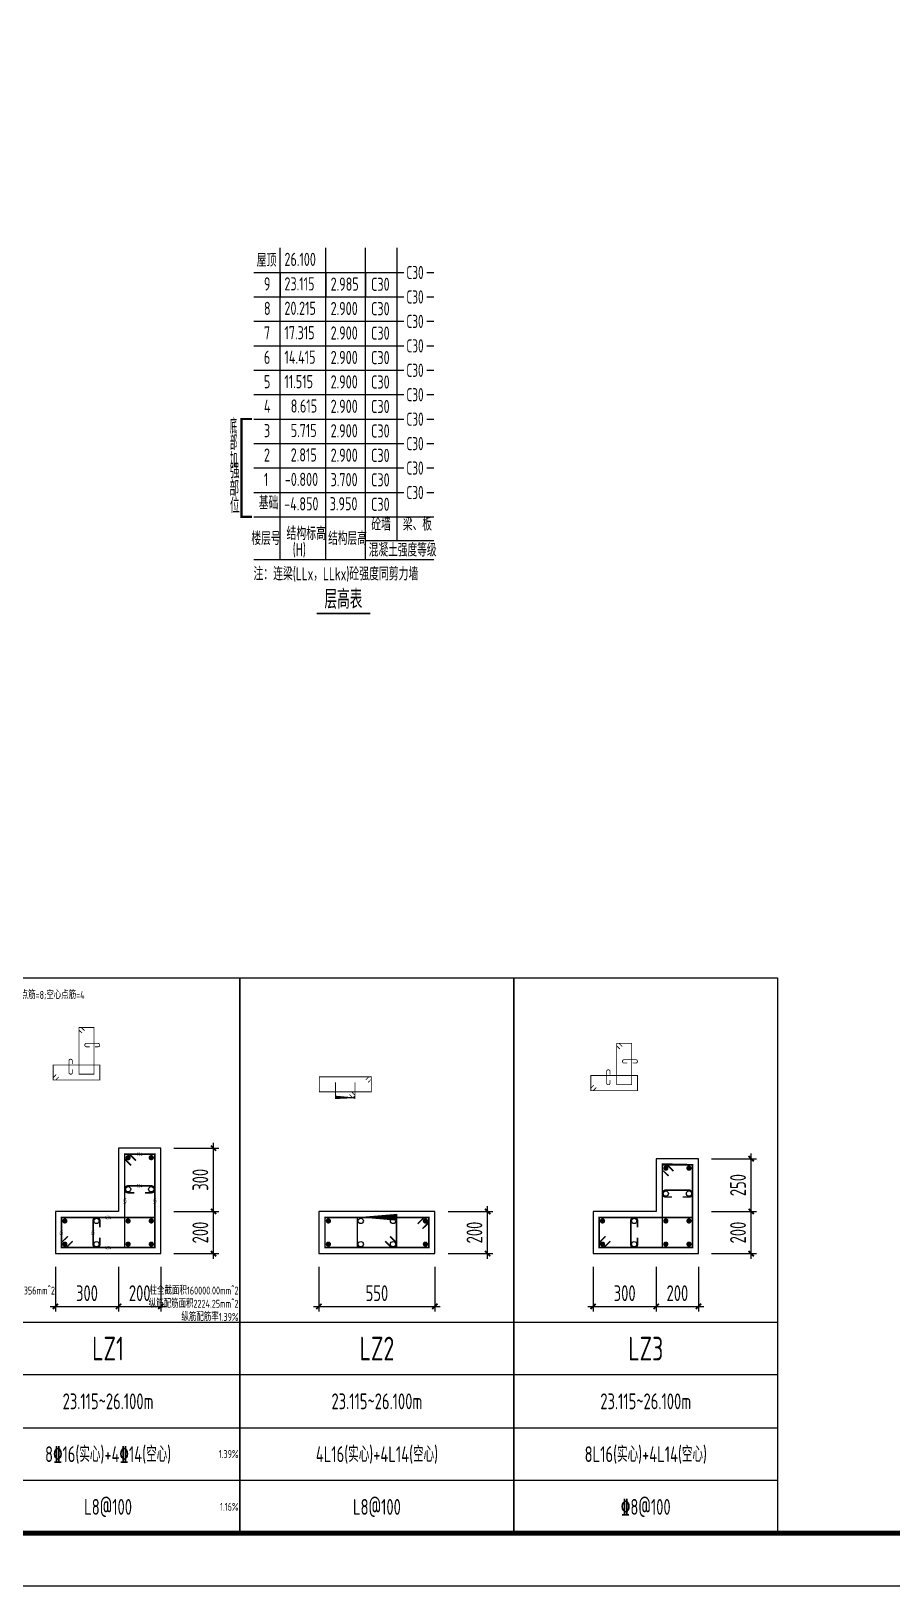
# Model space of a CAD drawing. Extents: x -1712635 to -854203, y -534641 to -21985.
# Drawn here: x -1324429 to -1308099, y -396558 to -367078 of the extents above; entities that cross this region are included whole.
import ezdxf
from ezdxf.enums import TextEntityAlignment as Align

# ---------------------------------------------------------------- set-up
doc = ezdxf.new("R2010")
doc.units = 0
doc.header["$LTSCALE"] = 1000
doc.layers.get('0').update_dxf_attribs({"linetype": 'CONTINUOUS'})
doc.layers.get('Defpoints').update_dxf_attribs({"linetype": 'CONTINUOUS'})
for name, color, linetype in [('-TK', 7, 'CONTINUOUS'), ('COLU_DE_DIM', 3, 'CONTINUOUS'), ('COLU_DE_TH', 7, 'CONTINUOUS'), ('LINK', 6, 'CONTINUOUS'), ('LINK-INDEX', 6, 'CONTINUOUS'), ('REIN', 6, 'CONTINUOUS'), ('S-0-TEXT', 7, 'CONTINUOUS'), ('S-B表格', 2, 'CONTINUOUS'), ('TAB', 7, 'CONTINUOUS'), ('TAB_TEXT', 7, 'CONTINUOUS'), ('TEXT', 2, 'CONTINUOUS')]:
    doc.layers.add(name, color=color, linetype=linetype)
doc.layers.add('7549', color=9, linetype='CONTINUOUS', lineweight=18)
doc.layers.add('箍筋长度', color=3, linetype='CONTINUOUS', plot=False)
doc.layers.add('配箍校核', color=34, linetype='CONTINUOUS', plot=False)
doc.styles.add('BW_Rein', font='Tssdeng.shx', dxfattribs={"width": 0.7, "bigfont": 'hztxt.shx'})
doc.styles.add('TSSD_DIMENSION', font='Tssdeng.shx', dxfattribs={"width": 0.7, "bigfont": 'tssdchn.shx'})
doc.styles.add('TSSD_REIN', font='tssdeng.shx', dxfattribs={"width": 0.7, "height": 300, "bigfont": 'tssdchn.shx'})
doc.dimstyles.new('TSSD_25_100', dxfattribs={"dimtxt": 300, "dimasz": 100, "dimexe": 100, "dimexo": 250, "dimgap": 100, "dimtad": 1, "dimdec": 0, "dimlfac": 0.25, "dimzin": 0, "dimdsep": 46, "dimtxsty": 'TSSD_DIMENSION', "dimblk": 'ARCHTICK', "dimcen": 0, "dimdle": 100, "dimclrt": 7, "dimadec": 0, "dimazin": 0, "dimtfac": 1, "dimtdec": 0, "dimtix": 1, "dimtmove": 2, "dimatfit": 3, "dimldrblk": 'ARCHTICK', "dimfxl": 0, "dimtolj": 1, "dimtzin": 0, "dimarcsym": 0})

# ---------------------------------------------------------------- blocks, each defined once
blk = doc.blocks.new('B20200424131938')
at = {"layer": '7549', "const_width": 40}
blk.add_lwpolyline([(416.9937140601687, 3687.597683618427), (216.7462586907204, 3687.597683618427), (216.746258690604, 1833.599590564729), (416.9937140601687, 1833.599590564729)], dxfattribs=at)
at = {"layer": 'S-0-TEXT'}
blk.add_lwpolyline([(1641.372756253928, 0, 27, 27, 0), (2658.182498520473, 0, 0, 0, 0)], format="xyseb", dxfattribs=at)
at = {"layer": 'S-B表格'}
for p, q in [((951.6376366096083, 1021.33697948698), (951.6376366096088, 6932.094346462167)), ((1817.279435567791, 1021.33697948698), (1817.279435567792, 6932.094346462167)), ((2566.92123452411, 1021.33697948698), (2566.92123452411, 6932.094346462167)), ((3166.921234523179, 1384.756090545561), (3166.921234524577, 6932.094346462167)), ((451.6376366097276, 6468.594823198742), (3166.921234524229, 6468.594823198742)), ((451.6376366097276, 6468.594823198742), (3166.921234523298, 6468.594823198742)), ((3166.921234523298, 6468.594823198742), (3298.016045281084, 6468.594823198742)), ((3166.921234523298, 6468.594823198859), (3298.016045281084, 6468.594823198859)), ((3166.921234523298, 6468.594823198742), (3298.016045281084, 6468.594823198742)), ((3730.744903227666, 6468.594823198742), (3861.839713985452, 6468.594823198742)), ((3730.744903227666, 6468.594823198859), (3861.839713985452, 6468.594823198859)), ((3730.744903227666, 6468.594823198742), (3861.839713985452, 6468.594823198742)), ((451.6376366097276, 6005.095299935318), (3166.921234524229, 6005.095299935201)), ((451.6376366097276, 6005.095299935318), (3166.921234523298, 6005.095299935318)), ((3166.921234523298, 6005.095299935318), (3298.016045281084, 6005.095299935318)), ((3166.921234523298, 6005.095299935318), (3298.016045281084, 6005.095299935318)), ((3166.921234523298, 6005.095299935201), (3298.016045281084, 6005.095299935201)), ((3730.744903227666, 6005.095299935318), (3861.839713985452, 6005.095299935318)), ((3730.744903227666, 6005.095299935318), (3861.839713985452, 6005.095299935318)), ((3730.744903227666, 6005.095299935201), (3861.839713985452, 6005.095299935201)), ((451.6376366097276, 5541.595776671893), (3166.921234524229, 5541.595776671893)), ((451.6376366097276, 5541.595776671893), (3166.921234523298, 5541.595776671893)), ((3166.921234523298, 5541.595776671893), (3298.016045281084, 5541.595776671893)), ((3166.921234523298, 5541.595776672009), (3298.016045281084, 5541.595776672009)), ((3166.921234523298, 5541.595776671893), (3298.016045281084, 5541.595776671893)), ((3730.744903227666, 5541.595776671893), (3861.839713985452, 5541.595776671893)), ((3730.744903227666, 5541.595776672009), (3861.839713985452, 5541.595776672009)), ((3730.744903227666, 5541.595776671893), (3861.839713985452, 5541.595776671893)), ((451.6376366096083, 5078.096253408701), (3166.92123452411, 5078.096253408585)), ((451.6376366096083, 5078.096253408701), (3166.921234523179, 5078.096253408701)), ((3166.921234523179, 5078.096253408585), (3298.016045280965, 5078.096253408585)), ((3166.921234523179, 5078.096253408818), (3298.016045280965, 5078.096253408818)), ((3166.921234523179, 5078.096253408585), (3298.016045280965, 5078.096253408585)), ((3730.744903227547, 5078.096253408585), (3861.839713985333, 5078.096253408585)), ((3730.744903227547, 5078.096253408818), (3861.839713985333, 5078.096253408818)), ((3730.744903227547, 5078.096253408585), (3861.839713985333, 5078.096253408585)), ((451.6376366096083, 4614.596730145277), (3166.921234523179, 4614.596730145277)), ((3166.921234523179, 4614.59673014516), (3298.016045280965, 4614.59673014516)), ((3730.744903227547, 4614.59673014516), (3861.839713985333, 4614.59673014516)), ((451.6376366096083, 4151.097206881735), (3166.921234523179, 4151.097206881735)), ((3166.921234523179, 4151.097206881735), (3298.016045280965, 4151.097206881735)), ((3730.744903227547, 4151.097206881735), (3861.839713985333, 4151.097206881735)), ((451.6376366096083, 3687.597683618427), (3166.921234523179, 3687.597683618427)), ((3166.921234523179, 3687.597683618427), (3298.016045280965, 3687.597683618427)), ((3730.744903227547, 3687.597683618427), (3861.839713985333, 3687.597683618427)), ((451.6376366096083, 3224.098160355003), (3166.921234523179, 3224.098160354886)), ((3166.921234523179, 3224.098160355003), (3298.016045280965, 3224.098160355003)), ((3730.744903227547, 3224.098160355003), (3861.839713985333, 3224.098160355003)), ((451.6376366096083, 2760.598637091578), (3166.921234523179, 2760.598637091578)), ((3166.921234523179, 2760.598637091578), (3298.016045280965, 2760.598637091578)), ((3730.744903227547, 2760.598637091578), (3861.839713985333, 2760.598637091578)), ((451.6376366096083, 2297.099113828153), (3166.921234523179, 2297.09911382827)), ((3166.921234523179, 2297.09911382827), (3298.016045280965, 2297.09911382827)), ((3730.744903227547, 2297.09911382827), (3861.839713985333, 2297.09911382827)), ((451.6376366096083, 1833.599590564729), (3166.921234523179, 1833.599590564612)), ((451.6376366096083, 1833.599590564729), (3861.839713986265, 1833.599590564845)), ((451.6376366096083, 1833.599590564729), (2853.92123452411, 1833.599590564729)), ((451.6376366096083, 1833.599590564729), (2853.92123452411, 1833.599590564729)), ((2566.92123452411, 1384.756090545561), (3861.839713985333, 1384.756090545445)), ((451.6376366096083, 1021.33697948698), (3861.839713986265, 1021.33697948698))]:
    blk.add_line(p, q, dxfattribs=at)
at = {"style": 'TSSD_REIN'}
for s, width, p, p2 in [('底', 0.5355750487290929, (-2.770691163372248, 3407.651745449242), (134.2437445311807, 3407.651745449242)), ('部', 0.530917874392318, (-2.770691163372248, 3099.738626648628), (134.2437445311807, 3099.738626648628)), ('加', 0.526340996164798, (-2.770691163372248, 2774.072635627308), (134.2437445311807, 2774.072635627308))]:
    blk.add_text(s, height=285, dxfattribs=dict(at, width=width)).set_placement(p, p2, align=Align.FIT)
for s, height, width, p in [('强', 285, 0.5355750487315499, (-2.770691163372248, 2476.847232150103)), ('部', 285, 0.5355750487315499, (-13.22069116355851, 2146.305481531032)), ('位', 285, 0.5355750487315499, (-2.770691163372248, 1820.250318979917)), ('砼墙', 250, 0.699999988079071, (2680.548405285226, 1495.107692304533)), ('梁、板', 250, 0.699999988079071, (3279.071237097727, 1495.107692304533))]:
    blk.add_text(s, height=height, dxfattribs=dict(at, width=width)).set_placement(p, align=Align.BOTTOM_LEFT)
for s, width, p in [('楼层号', 0.699999988079071, (404.5432422321755, 1298.96524921665)), ('结构标高', 0.65, (1070.262656526873, 1392.444196962519)), ('结构层高', 0.699999988079071, (1859.8933694812, 1298.96524921665)), ('(H)', 0.65, (1188.099655884551, 1086.004726709798)), ('混凝土强度等级', 0.699999988079071, (2629.389801186742, 1079.781164180953))]:
    blk.add_text(s, height=250, dxfattribs=dict(at, width=width)).set_placement(p)
at = {"layer": 'S-0-TEXT', "style": 'TSSD_REIN', "width": 0.7}
blk.add_text('层高表', height=360, dxfattribs=at).set_placement((1790.299302397063, 90))
at = {"layer": 'S-B表格', "style": 'TSSD_REIN'}
for s, width, p in [('屋顶', 0.65, (503.4414019156276, 6575.272978703356)), ('26.100', 0.699999988079071, (1031.001406036669, 6589.870724747772)), ('C30', 0.65, (3344.698724787103, 6340.530175745138)), ('9', 0.699999988079071, (641.8082073995639, 6123.442783599603)), ('23.115', 0.699999988079071, (1031.001406036669, 6126.371201484231)), ('2.985', 0.699999988079071, (1906.84056601336, 6121.114964434528)), ('C30', 0.699999988079071, (2674.848558006229, 6117.530175744672)), ('8', 0.699999988079071, (641.8082073995639, 5659.943260336178)), ('20.215', 0.699999988079071, (1031.001406036669, 5662.871678220923)), ('2.900', 0.699999988079071, (1906.84056601336, 5657.615441171103)), ('C30', 0.699999988079071, (2674.848558006229, 5654.030652481248)), ('C30', 0.65, (3344.698724787103, 5877.030652481481)), ('C30', 0.65, (3344.698724786984, 5413.531129218172)), ('7', 0.699999988079071, (641.8082073994447, 5196.44373707287)), ('17.315', 0.699999988079071, (1031.00140603655, 5199.372154957615)), ('2.900', 0.699999988079071, (1906.840566013241, 5194.115917907795)), ('C30', 0.699999988079071, (2674.84855800611, 5190.531129217939)), ('C30', 0.65, (3344.698724786984, 4950.031605954864)), ('6', 0.699999988079071, (641.8082073994447, 4732.944213809562)), ('14.415', 0.699999988079071, (1031.00140603655, 4735.87263169419)), ('2.900', 0.699999988079071, (1906.840566013241, 4730.616394644487)), ('C30', 0.699999988079071, (2674.84855800611, 4727.031605954631)), ('C30', 0.65, (3344.698724787915, 4486.532082691905)), ('5', 0.699999988079071, (641.8082073994447, 4269.444690546021)), ('11.515', 0.699999988079071, (1031.00140603655, 4272.373108430766)), ('2.900', 0.699999988079071, (1906.840566013241, 4267.116871381178)), ('C30', 0.699999988079071, (2674.84855800611, 4263.532082691207)), ('C30', 0.65, (3344.698724786984, 4023.03255942848)), ('4', 0.699999988079071, (641.8082073994447, 3805.945167282596)), ('8.615', 0.699999988079071, (1150.074253408471, 3808.873585167341)), ('2.900', 0.699999988079071, (1906.840566013241, 3803.617348117754)), ('C30', 0.699999988079071, (2674.84855800611, 3800.032559427666)), ('3', 0.699999988079071, (641.8082073994447, 3342.445644019521)), ('5.715', 0.699999988079071, (1150.074253408471, 3345.374061903916)), ('2.900', 0.699999988079071, (1906.840566013241, 3340.117824854446)), ('C30', 0.699999988079071, (2674.84855800611, 3336.533036164357)), ('C30', 0.65, (3344.698724786984, 3559.533036165289)), ('C30', 0.65, (3344.698724786984, 3096.033512902097)), ('2', 0.699999988079071, (641.8082073994447, 2878.946120756096)), ('2.815', 0.699999988079071, (1150.074253408471, 2881.874538640608)), ('2.900', 0.699999988079071, (1906.840566013241, 2876.618301590905)), ('C30', 0.699999988079071, (2674.84855800611, 2873.033512900933)), ('1', 0.699999988079071, (641.8082073994447, 2415.446597492672)), ('-0.800', 0.699999988079071, (1038.153636088828, 2418.375015377183)), ('3.700', 0.699999988079071, (1906.840566013241, 2413.118778327596)), ('C30', 0.699999988079071, (2674.84855800611, 2409.533989637508)), ('C30', 0.65, (3344.698724786052, 2632.533989637392)), ('C30', 0.65, (3344.698724786052, 2169.034466373967)), ('基础', 0.699999988079071, (545.013001336949, 1974.311640174012)), ('-4.850', 0.699999988079071, (1026.106614029995, 1954.875492113759)), ('3.950', 0.699999988079071, (1890.588573165704, 1955.437554465025)), ('C30', 0.699999988079071, (2674.84855800611, 1946.034466374083))]:
    blk.add_text(s, height=250, dxfattribs=dict(at, width=width)).set_placement(p)
at = {"layer": 'TEXT', "style": 'TSSD_REIN', "width": 0.65}
blk.add_text('注：连梁(LLx，LLkx)砼强度同剪力墙', height=250, dxfattribs=at).set_placement((443.440960889915, 627.3539512397256))
blk = doc.blocks.new('_ArchTick')
at = {"color": 0, "const_width": 0.35}
blk.add_lwpolyline([(-0.5, -0.5), (0.5, 0.5)], dxfattribs=at)
blk = doc.blocks.new('*D2363')
at = {"layer": 'COLU_DE_DIM', "color": 0, "lineweight": -2}
for p, q in [((-1318968.735772555, -390508.0259065636), (-1318968.735772555, -391358.0259065636)), ((-1316768.735772555, -390508.0259065636), (-1316768.735772555, -391358.0259065636)), ((-1319068.735772555, -391258.0259065636), (-1316668.735772555, -391258.0259065636))]:
    blk.add_line(p, q, dxfattribs=at)
at = {"layer": 'Defpoints', "color": 0}
for p in [(-1318968.735772555, -390258.0259065636), (-1316768.735772555, -390258.0259065636), (-1316768.735772555, -391258.0259065636)]:
    blk.add_point(p, dxfattribs=at)
at = {"layer": 'COLU_DE_DIM', "color": 0, "lineweight": -2, "xscale": 100, "yscale": 100, "zscale": 100, "rotation": 180}
blk.add_blockref('_ArchTick', (-1318968.735772555, -391258.0259065636), dxfattribs=at)
at = {"layer": 'COLU_DE_DIM', "color": 0, "lineweight": -2, "xscale": 100, "yscale": 100, "zscale": 100}
blk.add_blockref('_ArchTick', (-1316768.735772555, -391258.0259065636), dxfattribs=at)
at = {"layer": 'COLU_DE_DIM', "color": 7, "insert": (-1317868.735772555, -391008.0259065636), "char_height": 300, "attachment_point": 5, "style": 'TSSD_DIMENSION'}
blk.add_mtext('\\A1;550', dxfattribs=at)
blk = doc.blocks.new('*D2364')
at = {"layer": 'COLU_DE_DIM', "color": 0, "lineweight": -2}
for p, q in [((-1315768.735772555, -390358.0259065636), (-1315768.735772555, -389358.0259065636)), ((-1316518.735772555, -389458.0259065636), (-1315668.735772555, -389458.0259065636)), ((-1316518.735772555, -390258.0259065636), (-1315668.735772555, -390258.0259065636))]:
    blk.add_line(p, q, dxfattribs=at)
at = {"layer": 'Defpoints', "color": 0}
for p in [(-1316768.735772555, -389458.0259065636), (-1315768.735772555, -389458.0259065636), (-1316768.735772555, -390258.0259065636)]:
    blk.add_point(p, dxfattribs=at)
at = {"layer": 'COLU_DE_DIM', "color": 0, "lineweight": -2, "xscale": 100, "yscale": 100, "zscale": 100}
for p, rotation in [((-1315768.735772555, -389458.0259065636), 90), ((-1315768.735772555, -390258.0259065636), 270)]:
    blk.add_blockref('_ArchTick', p, dxfattribs=dict(at, rotation=rotation))
at = {"layer": 'COLU_DE_DIM', "color": 7, "insert": (-1316018.735772555, -389858.0259065639), "char_height": 300, "attachment_point": 5, "rotation": 90, "style": 'TSSD_DIMENSION'}
blk.add_mtext('\\A1;200', dxfattribs=at)
blk = doc.blocks.new('*D2365')
at = {"layer": 'COLU_DE_DIM', "color": 0, "lineweight": -2}
for p, q in [((-1323968.735772555, -390508.0259065636), (-1323968.735772555, -391358.0259065636)), ((-1322768.735772555, -390508.0259065636), (-1322768.735772555, -391358.0259065636)), ((-1324068.735772555, -391258.0259065636), (-1322668.735772555, -391258.0259065636))]:
    blk.add_line(p, q, dxfattribs=at)
at = {"layer": 'Defpoints', "color": 0}
for p in [(-1323968.735772555, -390258.0259065636), (-1322768.735772555, -390258.0259065636), (-1322768.735772555, -391258.0259065636)]:
    blk.add_point(p, dxfattribs=at)
at = {"layer": 'COLU_DE_DIM', "color": 0, "lineweight": -2, "xscale": 100, "yscale": 100, "zscale": 100, "rotation": 180}
blk.add_blockref('_ArchTick', (-1323968.735772555, -391258.0259065636), dxfattribs=at)
at = {"layer": 'COLU_DE_DIM', "color": 0, "lineweight": -2, "xscale": 100, "yscale": 100, "zscale": 100}
blk.add_blockref('_ArchTick', (-1322768.735772555, -391258.0259065636), dxfattribs=at)
at = {"layer": 'COLU_DE_DIM', "color": 7, "insert": (-1323368.735772555, -391008.0259065636), "char_height": 300, "attachment_point": 5, "style": 'TSSD_DIMENSION'}
blk.add_mtext('\\A1;300', dxfattribs=at)
blk = doc.blocks.new('*D2366')
at = {"layer": 'COLU_DE_DIM', "color": 0, "lineweight": -2}
for p, q in [((-1322768.735772555, -390508.0259065636), (-1322768.735772555, -391358.0259065636)), ((-1321968.735772555, -390508.0259065636), (-1321968.735772555, -391358.0259065636)), ((-1322868.735772555, -391258.0259065636), (-1321868.735772555, -391258.0259065636))]:
    blk.add_line(p, q, dxfattribs=at)
at = {"layer": 'Defpoints', "color": 0}
for p in [(-1322768.735772555, -390258.0259065636), (-1321968.735772555, -390258.0259065636), (-1321968.735772555, -391258.0259065636)]:
    blk.add_point(p, dxfattribs=at)
at = {"layer": 'COLU_DE_DIM', "color": 0, "lineweight": -2, "xscale": 100, "yscale": 100, "zscale": 100, "rotation": 180}
blk.add_blockref('_ArchTick', (-1322768.735772555, -391258.0259065636), dxfattribs=at)
at = {"layer": 'COLU_DE_DIM', "color": 0, "lineweight": -2, "xscale": 100, "yscale": 100, "zscale": 100}
blk.add_blockref('_ArchTick', (-1321968.735772555, -391258.0259065636), dxfattribs=at)
at = {"layer": 'COLU_DE_DIM', "color": 7, "insert": (-1322368.735772555, -391008.0259065636), "char_height": 300, "attachment_point": 5, "style": 'TSSD_DIMENSION'}
blk.add_mtext('\\A1;200', dxfattribs=at)
blk = doc.blocks.new('*D2367')
at = {"layer": 'COLU_DE_DIM', "color": 0, "lineweight": -2}
for p, q in [((-1320968.735772555, -390358.0259065636), (-1320968.735772555, -389358.0259065636)), ((-1321718.735772555, -389458.0259065636), (-1320868.735772555, -389458.0259065636)), ((-1321718.735772555, -390258.0259065636), (-1320868.735772555, -390258.0259065636))]:
    blk.add_line(p, q, dxfattribs=at)
at = {"layer": 'Defpoints', "color": 0}
for p in [(-1321968.735772555, -389458.0259065636), (-1320968.735772555, -389458.0259065636), (-1321968.735772555, -390258.0259065636)]:
    blk.add_point(p, dxfattribs=at)
at = {"layer": 'COLU_DE_DIM', "color": 0, "lineweight": -2, "xscale": 100, "yscale": 100, "zscale": 100}
for p, rotation in [((-1320968.735772555, -389458.0259065636), 90), ((-1320968.735772555, -390258.0259065636), 270)]:
    blk.add_blockref('_ArchTick', p, dxfattribs=dict(at, rotation=rotation))
at = {"layer": 'COLU_DE_DIM', "color": 7, "insert": (-1321218.735772555, -389858.0259065639), "char_height": 300, "attachment_point": 5, "rotation": 90, "style": 'TSSD_DIMENSION'}
blk.add_mtext('\\A1;200', dxfattribs=at)
blk = doc.blocks.new('*D2368')
at = {"layer": 'COLU_DE_DIM', "color": 0, "lineweight": -2}
for p, q in [((-1320968.735772555, -389558.0259065636), (-1320968.735772555, -388158.0259065636)), ((-1321718.735772555, -388258.0259065636), (-1320868.735772555, -388258.0259065636)), ((-1321718.735772555, -389458.0259065636), (-1320868.735772555, -389458.0259065636))]:
    blk.add_line(p, q, dxfattribs=at)
at = {"layer": 'Defpoints', "color": 0}
for p in [(-1321968.735772555, -388258.0259065636), (-1320968.735772555, -388258.0259065636), (-1321968.735772555, -389458.0259065636)]:
    blk.add_point(p, dxfattribs=at)
at = {"layer": 'COLU_DE_DIM', "color": 0, "lineweight": -2, "xscale": 100, "yscale": 100, "zscale": 100}
for p, rotation in [((-1320968.735772555, -388258.0259065636), 90), ((-1320968.735772555, -389458.0259065636), 270)]:
    blk.add_blockref('_ArchTick', p, dxfattribs=dict(at, rotation=rotation))
at = {"layer": 'COLU_DE_DIM', "color": 7, "insert": (-1321218.735772555, -388858.0259065639), "char_height": 300, "attachment_point": 5, "rotation": 90, "style": 'TSSD_DIMENSION'}
blk.add_mtext('\\A1;300', dxfattribs=at)
blk = doc.blocks.new('A1')
blk.add_lwpolyline([(0, 59400), (0, 0), (84100, 0), (84100, 59400)], close=True)
at = {"const_width": 100}
blk.add_lwpolyline([(2500, 58400), (2500, 1000), (83100, 1000), (83100, 58400)], close=True, dxfattribs=at)
blk = doc.blocks.new('*D2550')
at = {"layer": 'COLU_DE_DIM', "color": 0, "lineweight": -2}
for p, q in [((-1313768.735772555, -390508.0259065636), (-1313768.735772555, -391358.0259065636)), ((-1312568.735772555, -390508.0259065636), (-1312568.735772555, -391358.0259065636)), ((-1313868.735772555, -391258.0259065636), (-1312468.735772555, -391258.0259065636))]:
    blk.add_line(p, q, dxfattribs=at)
at = {"layer": 'Defpoints', "color": 0}
for p in [(-1313768.735772555, -390258.0259065636), (-1312568.735772555, -390258.0259065636), (-1312568.735772555, -391258.0259065636)]:
    blk.add_point(p, dxfattribs=at)
at = {"layer": 'COLU_DE_DIM', "color": 0, "lineweight": -2, "xscale": 100, "yscale": 100, "zscale": 100, "rotation": 180}
blk.add_blockref('_ArchTick', (-1313768.735772555, -391258.0259065636), dxfattribs=at)
at = {"layer": 'COLU_DE_DIM', "color": 0, "lineweight": -2, "xscale": 100, "yscale": 100, "zscale": 100}
blk.add_blockref('_ArchTick', (-1312568.735772555, -391258.0259065636), dxfattribs=at)
at = {"layer": 'COLU_DE_DIM', "color": 7, "insert": (-1313168.735772555, -391008.0259065636), "char_height": 300, "attachment_point": 5, "style": 'TSSD_DIMENSION'}
blk.add_mtext('\\A1;300', dxfattribs=at)
blk = doc.blocks.new('*D2551')
at = {"layer": 'COLU_DE_DIM', "color": 0, "lineweight": -2}
for p, q in [((-1312568.735772555, -390508.0259065636), (-1312568.735772555, -391358.0259065636)), ((-1311768.735772555, -390508.0259065636), (-1311768.735772555, -391358.0259065636)), ((-1312668.735772555, -391258.0259065636), (-1311668.735772555, -391258.0259065636))]:
    blk.add_line(p, q, dxfattribs=at)
at = {"layer": 'Defpoints', "color": 0}
for p in [(-1312568.735772555, -390258.0259065636), (-1311768.735772555, -390258.0259065636), (-1311768.735772555, -391258.0259065636)]:
    blk.add_point(p, dxfattribs=at)
at = {"layer": 'COLU_DE_DIM', "color": 0, "lineweight": -2, "xscale": 100, "yscale": 100, "zscale": 100, "rotation": 180}
blk.add_blockref('_ArchTick', (-1312568.735772555, -391258.0259065636), dxfattribs=at)
at = {"layer": 'COLU_DE_DIM', "color": 0, "lineweight": -2, "xscale": 100, "yscale": 100, "zscale": 100}
blk.add_blockref('_ArchTick', (-1311768.735772555, -391258.0259065636), dxfattribs=at)
at = {"layer": 'COLU_DE_DIM', "color": 7, "insert": (-1312168.735772555, -391008.0259065636), "char_height": 300, "attachment_point": 5, "style": 'TSSD_DIMENSION'}
blk.add_mtext('\\A1;200', dxfattribs=at)
blk = doc.blocks.new('*D2552')
at = {"layer": 'COLU_DE_DIM', "color": 0, "lineweight": -2}
for p, q in [((-1310768.735772555, -390358.0259065636), (-1310768.735772555, -389358.0259065636)), ((-1311518.735772555, -389458.0259065636), (-1310668.735772555, -389458.0259065636)), ((-1311518.735772555, -390258.0259065636), (-1310668.735772555, -390258.0259065636))]:
    blk.add_line(p, q, dxfattribs=at)
at = {"layer": 'Defpoints', "color": 0}
for p in [(-1311768.735772555, -389458.0259065636), (-1310768.735772555, -389458.0259065636), (-1311768.735772555, -390258.0259065636)]:
    blk.add_point(p, dxfattribs=at)
at = {"layer": 'COLU_DE_DIM', "color": 0, "lineweight": -2, "xscale": 100, "yscale": 100, "zscale": 100}
for p, rotation in [((-1310768.735772555, -389458.0259065636), 90), ((-1310768.735772555, -390258.0259065636), 270)]:
    blk.add_blockref('_ArchTick', p, dxfattribs=dict(at, rotation=rotation))
at = {"layer": 'COLU_DE_DIM', "color": 7, "insert": (-1311018.735772555, -389858.0259065639), "char_height": 300, "attachment_point": 5, "rotation": 90, "style": 'TSSD_DIMENSION'}
blk.add_mtext('\\A1;200', dxfattribs=at)
blk = doc.blocks.new('*D2553')
at = {"layer": 'COLU_DE_DIM', "color": 0, "lineweight": -2}
for p, q in [((-1311518.735772555, -388458.0259065636), (-1310668.735772555, -388458.0259065636)), ((-1310768.735772555, -389558.0259065636), (-1310768.735772555, -388358.0259065636)), ((-1311518.735772555, -389458.0259065636), (-1310668.735772555, -389458.0259065636))]:
    blk.add_line(p, q, dxfattribs=at)
at = {"layer": 'Defpoints', "color": 0}
for p in [(-1311768.735772555, -388458.0259065636), (-1310768.735772555, -388458.0259065636), (-1311768.735772555, -389458.0259065636)]:
    blk.add_point(p, dxfattribs=at)
at = {"layer": 'COLU_DE_DIM', "color": 0, "lineweight": -2, "xscale": 100, "yscale": 100, "zscale": 100}
for p, rotation in [((-1310768.735772555, -388458.0259065636), 90), ((-1310768.735772555, -389458.0259065636), 270)]:
    blk.add_blockref('_ArchTick', p, dxfattribs=dict(at, rotation=rotation))
at = {"layer": 'COLU_DE_DIM', "color": 7, "insert": (-1311018.735772555, -388958.0259065639), "char_height": 300, "attachment_point": 5, "rotation": 90, "style": 'TSSD_DIMENSION'}
blk.add_mtext('\\A1;250', dxfattribs=at)

msp = doc.modelspace()

# ---------------------------------------------------------------- linework, layer by layer
at = {"layer": 'COLU_DE_TH'}
for points in [[(-1323968.735772555, -389458.0259065636), (-1323968.735772555, -390258.0259065636), (-1321968.735772555, -390258.0259065636), (-1321968.735772555, -388258.0259065636), (-1322768.735772555, -388258.0259065636), (-1322768.735772555, -389458.0259065636), (-1323968.735772555, -389458.0259065636)], [(-1311768.735772555, -390258.0259065636), (-1311768.735772555, -388458.0259065636), (-1312568.735772555, -388458.0259065636), (-1312568.735772555, -389458.0259065636), (-1313768.735772555, -389458.0259065636), (-1313768.735772555, -390258.0259065636), (-1311768.735772555, -390258.0259065636)], [(-1318968.735772555, -390258.0259065636), (-1316768.735772555, -390258.0259065636), (-1316768.735772555, -389458.0259065636), (-1318968.735772555, -389458.0259065636), (-1318968.735772555, -390258.0259065636)]]:
    msp.add_lwpolyline(points, close=True, dxfattribs=at)
at = {"layer": 'LINK', "const_width": 30}
for points in [[(-1322533.735772563, -388584.9497881054), (-1322653.735772555, -388464.9497880974), (-1322653.735772555, -388373.0259065676), (-1322083.735772555, -388373.025906568), (-1322083.735772555, -390143.0259065647), (-1322653.735772555, -390143.0259065641), (-1322653.735772555, -388373.0259065676), (-1322561.811891016, -388373.0259065708), (-1322441.811891024, -388493.0259065789)], [(-1312333.735772554, -388784.9497881262), (-1312453.735772553, -388664.949788125), (-1312453.735772552, -388573.0259065654), (-1311883.735772555, -388573.0259065663), (-1311883.735772555, -390143.0259065641), (-1312453.735772552, -390143.0259065641), (-1312453.735772552, -388573.0259065654), (-1312361.81189099, -388573.025906564), (-1312241.811890991, -388693.0259065651)], [(-1323641.811891007, -390023.025906554), (-1323761.811890997, -390143.0259065633), (-1323853.735772552, -390143.0259065629), (-1323853.735772552, -389573.025906563), (-1322083.735772556, -389573.0259065634), (-1322083.735772556, -390143.0259065632), (-1323853.735772552, -390143.0259065629), (-1323853.735772553, -390051.1020250221), (-1323733.735772562, -389931.102025013)], [(-1317095.659654098, -389693.0259065635), (-1316975.659654099, -389573.0259065626), (-1316883.735772557, -389573.0259065629), (-1316883.735772555, -390143.0259065634), (-1318853.735772558, -390143.0259065634), (-1318853.735772559, -389573.0259065629), (-1316883.735772557, -389573.0259065629), (-1316883.735772555, -389664.9497881058), (-1317003.735772554, -389784.9497881067)], [(-1317617.069105898, -389931.1020250206), (-1317497.069105891, -390051.1020250136), (-1317497.06910589, -390143.0259065646), (-1318240.402439223, -390143.0259065611), (-1318240.402439225, -389573.0259065601), (-1317497.069105891, -389573.0259065637), (-1317497.06910589, -390143.0259065646), (-1317588.992987432, -390143.0259065646), (-1317708.992987439, -390023.0259065715)], [(-1313441.811891008, -390023.0259065561), (-1313561.811891003, -390143.0259065614), (-1313653.735772553, -390143.0259065622), (-1313653.735772553, -389573.0259065649), (-1311883.735772555, -389573.025906564), (-1311883.735772555, -390143.0259065622), (-1313653.735772553, -390143.0259065622), (-1313653.735772553, -390051.1020250188), (-1313533.735772559, -389931.1020250133)]]:
    msp.add_lwpolyline(points, dxfattribs=at)
for points in [[(-1322268.735772555, -389103.0259065649), (-1322148.735772555, -389103.0259065649, 1), (-1322148.735772555, -388973.0259065649), (-1322588.735772555, -388973.0259065648, 1), (-1322588.735772555, -389103.0259065648), (-1322468.735772555, -389103.0259065648)], [(-1312068.735772557, -389184.6777088451), (-1311948.735772557, -389184.6777088451, 1), (-1311948.735772557, -389054.6777088451), (-1312388.735772556, -389054.6777088452, 1), (-1312388.735772556, -389184.6777088452), (-1312268.735772556, -389184.6777088452)], [(-1323123.735772555, -389758.0259065644), (-1323123.735772555, -389638.0259065644, 1), (-1323253.735772555, -389638.0259065644), (-1323253.735772555, -390078.0259065632, 1), (-1323123.735772555, -390078.0259065632), (-1323123.735772555, -389958.0259065632)], [(-1312923.735772554, -389758.0259065642), (-1312923.735772554, -389638.0259065642, 1), (-1313053.735772554, -389638.0259065642), (-1313053.735772554, -390078.0259065622, 1), (-1312923.735772554, -390078.0259065622), (-1312923.735772554, -389958.0259065622)]]:
    msp.add_lwpolyline(points, format="xyb", dxfattribs=at)
at = {"layer": 'LINK-INDEX', "const_width": 15.00000095367432}
for points in [[(-1323461.235772541, -386077.0844647646), (-1323521.235772554, -386017.0844647776), (-1323521.235772555, -385971.1225239669), (-1323236.235772556, -385971.1225239672), (-1323236.235772556, -386856.1225239671), (-1323521.235772555, -386856.1225239668), (-1323521.235772555, -385971.1225239669), (-1323475.273831768, -385971.1225239718), (-1323415.273831755, -386031.1225239588)], [(-1313261.23577251, -386377.0844647066), (-1313321.235772553, -386317.0844647499), (-1313321.235772553, -386271.1225239577), (-1313036.235772554, -386271.1225239582), (-1313036.235772554, -387056.1225239639), (-1313321.235772553, -387056.1225239639), (-1313321.235772553, -386271.1225239577), (-1313275.273831825, -386271.1225239561), (-1313215.273831782, -386331.1225239128)], [(-1323905.273831751, -386906.1225239707), (-1323965.273831757, -386966.1225239647), (-1324011.235772552, -386966.1225239651), (-1324011.235772552, -386681.122523965), (-1323126.235772552, -386681.1225239652), (-1323126.235772552, -386966.1225239652), (-1324011.235772552, -386966.1225239651), (-1324011.23577255, -386920.160583163), (-1323951.235772544, -386860.160583169)], [(-1318082.197713328, -386965.5259065587), (-1318022.197713325, -386905.5259065618), (-1317976.235772561, -386905.5259065621), (-1317976.235772561, -387190.5259065633), (-1318961.235772553, -387190.5259065633), (-1318961.235772554, -386905.5259065621), (-1317976.235772561, -386905.5259065621), (-1317976.23577256, -386951.4878473317), (-1318036.235772563, -387011.4878473287)], [(-1318342.902439238, -387194.5639658091), (-1318282.90243922, -387254.5639657913), (-1318282.902439222, -387300.5259065679), (-1318654.56910589, -387300.5259065661), (-1318654.569105891, -387015.5259065636), (-1318282.902439223, -387015.5259065654), (-1318282.902439222, -387300.5259065679), (-1318328.864379969, -387300.5259065673), (-1318388.864379987, -387240.5259065852)], [(-1313705.273831788, -387106.1225239837), (-1313765.273831808, -387166.1225239641), (-1313811.235772559, -387166.1225239654), (-1313811.235772559, -386881.122523965), (-1312926.23577255, -386881.1225239645), (-1312926.23577255, -387166.1225239654), (-1313811.235772559, -387166.1225239654), (-1313811.235772554, -387120.1605831879), (-1313751.235772535, -387060.1605832075)]]:
    msp.add_lwpolyline(points, dxfattribs=at)
for points in [[(-1323218.735772555, -386336.1225239659), (-1323158.735772555, -386336.1225239659, 1), (-1323158.735772555, -386271.1225239659), (-1323378.735772555, -386271.1225239658, 1), (-1323378.735772555, -386336.1225239658), (-1323318.735772555, -386336.1225239658)], [(-1323646.235772555, -386663.6225239657), (-1323646.235772555, -386603.6225239657, 1), (-1323711.235772555, -386603.6225239657), (-1323711.235772555, -386823.622523965, 1), (-1323646.235772555, -386823.622523965), (-1323646.235772555, -386763.622523965)], [(-1313446.235772554, -386863.6225239655), (-1313446.235772554, -386803.6225239655, 1), (-1313511.235772554, -386803.6225239655), (-1313511.235772554, -387023.6225239645, 1), (-1313446.235772554, -387023.6225239645), (-1313446.235772554, -386963.6225239645)], [(-1313018.735772553, -386645.1922363687), (-1312958.735772553, -386645.1922363687, 1), (-1312958.735772553, -386580.1922363687), (-1313178.735772552, -386580.1922363685, 1), (-1313178.735772552, -386645.1922363685), (-1313118.735772552, -386645.1922363685)]]:
    msp.add_lwpolyline(points, format="xyb", dxfattribs=at)
at = {"layer": 'REIN', "const_width": 50}
for points in [[(-1322613.735772555, -388438.0259065649, 1), (-1322563.735772555, -388438.0259065649, 1), (-1322613.735772555, -388438.0259065649)], [(-1322173.735772555, -388438.0259065652, 1), (-1322123.735772555, -388438.0259065652, 1), (-1322173.735772555, -388438.0259065652)], [(-1312413.735772553, -388638.0259065629, 1), (-1312363.735772553, -388638.0259065629, 1), (-1312413.735772553, -388638.0259065629)], [(-1311973.735772555, -388638.0259065636, 1), (-1311923.735772555, -388638.0259065636, 1), (-1311973.735772555, -388638.0259065636)], [(-1323813.735772556, -389638.025906564, 1), (-1323763.735772556, -389638.025906564, 1), (-1323813.735772556, -389638.025906564)], [(-1322613.735772555, -389638.0259065644, 1), (-1322563.735772555, -389638.0259065644, 1), (-1322613.735772555, -389638.0259065644)], [(-1322173.735772556, -389638.0259065644, 1), (-1322123.735772556, -389638.0259065644, 1), (-1322173.735772556, -389638.0259065644)], [(-1318813.735772558, -389638.0259065632, 1), (-1318763.735772558, -389638.0259065632, 1), (-1318813.735772558, -389638.0259065632)], [(-1316973.735772558, -389638.0259065632, 1), (-1316923.735772558, -389638.0259065632, 1), (-1316973.735772558, -389638.0259065632)], [(-1313613.735772555, -389638.0259065648, 1), (-1313563.735772555, -389638.0259065648, 1), (-1313613.735772555, -389638.0259065648)], [(-1312413.735772553, -389638.0259065642, 1), (-1312363.735772553, -389638.0259065642, 1), (-1312413.735772553, -389638.0259065642)], [(-1311973.735772555, -389638.025906564, 1), (-1311923.735772555, -389638.025906564, 1), (-1311973.735772555, -389638.025906564)], [(-1323813.735772556, -390078.0259065636, 1), (-1323763.735772556, -390078.0259065636, 1), (-1323813.735772556, -390078.0259065636)], [(-1322613.735772555, -390078.0259065632, 1), (-1322563.735772555, -390078.0259065632, 1), (-1322613.735772555, -390078.0259065632)], [(-1322173.735772555, -390078.0259065639, 1), (-1322123.735772555, -390078.0259065639, 1), (-1322173.735772555, -390078.0259065639)], [(-1318813.735772557, -390078.0259065643, 1), (-1318763.735772557, -390078.0259065643, 1), (-1318813.735772557, -390078.0259065643)], [(-1316973.735772558, -390078.0259065643, 1), (-1316923.735772558, -390078.0259065643, 1), (-1316973.735772558, -390078.0259065643)], [(-1313613.735772555, -390078.0259065627, 1), (-1313563.735772555, -390078.0259065627, 1), (-1313613.735772555, -390078.0259065627)], [(-1312413.735772553, -390078.0259065622, 1), (-1312363.735772553, -390078.0259065622, 1), (-1312413.735772553, -390078.0259065622)], [(-1311973.735772555, -390078.025906565, 1), (-1311923.735772555, -390078.025906565, 1), (-1311973.735772555, -390078.025906565)]]:
    msp.add_lwpolyline(points, format="xyb", close=True, dxfattribs=at)
at = {"layer": 'REIN'}
for centre in [(-1322588.735772555, -389038.025906565), (-1322148.735772555, -389038.0259065649), (-1312388.735772556, -389119.6777088452), (-1311948.735772557, -389119.6777088451), (-1323188.735803421, -389638.025906386), (-1318175.402470089, -389638.0259063825), (-1317562.069075026, -389638.0259063825), (-1312988.735803419, -389638.025906385), (-1323188.735772555, -390078.0259065632), (-1318175.402439224, -390078.0259065597), (-1317562.069105892, -390078.0259065597), (-1312988.735772554, -390078.0259065622)]:
    msp.add_circle(centre, 50, dxfattribs=at)
at = {"layer": 'S-B表格', "color": 6, "linetype": 'ByBlock', "ltscale": 0.5, "const_width": 30}
for points in [[(-1319702.412285256, -372115.6111472149), (-1319702.412285256, -371652.1116239515)], [(-1318836.770486298, -372115.6111472149), (-1318836.770486298, -371652.1116239515)], [(-1318087.128687341, -372115.6111472149), (-1318087.128687341, -371652.1116239515)], [(-1317487.128687342, -372115.6111472152), (-1317487.128687342, -371652.1116239518)]]:
    msp.add_lwpolyline(points, dxfattribs=at)
at = {"layer": 'TAB'}
for points in [[(-1325468.735772555, -385028.4761194171), (-1320468.735772555, -385028.4761194171), (-1320468.735772555, -395558.0259065636), (-1325468.735772555, -395558.0259065636), (-1325468.735772555, -385028.4761194171), (-1325468.735772555, -391558.0259065636), (-1320468.735772555, -391558.0259065636), (-1320468.735772555, -392558.0259065636), (-1325468.735772555, -392558.0259065636), (-1325468.735772555, -393558.0259065636), (-1320468.735772555, -393558.0259065636), (-1320468.735772555, -394558.0259065636), (-1325468.735772555, -394558.0259065636)], [(-1320468.735772555, -385028.4761194171), (-1315268.735772555, -385028.4761194171), (-1315268.735772555, -395558.0259065636), (-1320468.735772555, -395558.0259065636), (-1320468.735772555, -385028.4761194171), (-1320468.735772555, -391558.0259065636), (-1315268.735772555, -391558.0259065636), (-1315268.735772555, -392558.0259065636), (-1320468.735772555, -392558.0259065636), (-1320468.735772555, -393558.0259065636), (-1315268.735772555, -393558.0259065636), (-1315268.735772555, -394558.0259065636), (-1320468.735772555, -394558.0259065636)], [(-1315268.735772555, -385028.4761194171), (-1310268.735772555, -385028.4761194171), (-1310268.735772555, -395558.0259065636), (-1315268.735772555, -395558.0259065636), (-1315268.735772555, -385028.4761194171), (-1315268.735772555, -391558.0259065636), (-1310268.735772555, -391558.0259065636), (-1310268.735772555, -392558.0259065636), (-1315268.735772555, -392558.0259065636), (-1315268.735772555, -393558.0259065636), (-1310268.735772555, -393558.0259065636), (-1310268.735772555, -394558.0259065636), (-1315268.735772555, -394558.0259065636)]]:
    msp.add_lwpolyline(points, dxfattribs=at)

# ---------------------------------------------------------------- block references
at = {"layer": '-TK'}
msp.add_blockref('A1', (-1375868.904238457, -396558.0259065636), dxfattribs=at)
at = {"layer": 'S-B表格'}
msp.add_blockref('B20200424131938', (-1320654.049921866, -378120.7064471506), dxfattribs=at)

# ---------------------------------------------------------------- texts
at = {"layer": 'TAB_TEXT', "style": 'TSSD_REIN', "width": 0.7}
for s, height, p in [('LZ1', 450, (-1322968.735772555, -392058.0259065636)), ('LZ2', 450, (-1317868.735772555, -392058.0259065636)), ('LZ3', 450, (-1312768.735772555, -392058.0259065636)), ('23.115~26.100m', 300, (-1322968.735772555, -393058.0259065636)), ('23.115~26.100m', 300, (-1317868.735772555, -393058.0259065636)), ('23.115~26.100m', 300, (-1312768.735772555, -393058.0259065636)), ('L8@100', 300, (-1322968.735772555, -395058.0259065636)), ('L8@100', 300, (-1317868.735772555, -395058.0259065636))]:
    msp.add_text(s, height=height, dxfattribs=at).set_placement(p, align=Align.MIDDLE)
at = {"layer": 'TAB_TEXT', "color": 1, "style": 'TSSD_REIN', "width": 0.7}
for s, p in [('8%%13216(实心)+4%%13214(空心)', (-1322968.735772555, -394058.0259065636)), ('4L16(实心)+4L14(空心)', (-1317868.735772555, -394058.0259065636)), ('8L16(实心)+4L14(空心)', (-1312768.735772555, -394058.0259065636)), ('%%1328@100', (-1312768.735772555, -395058.0259065636))]:
    msp.add_text(s, height=300, dxfattribs=at).set_placement(p, align=Align.MIDDLE)
at = {"layer": '箍筋长度', "style": 'BW_Rein', "width": 0.7}
for s, rotation, p in [('134', 359.9999999999458, (-1322368.735772555, -388373.0259065678)), ('134', 359.9999999999958, (-1322368.735772555, -388973.0259065648)), ('434', 90, (-1322653.735772555, -389258.0259065636)), ('434', 90, (-1322083.735772555, -389258.0259065636)), ('434', 359.9999999999917, (-1322968.735772555, -389573.0259065632)), ('134', 90, (-1323853.735772552, -389858.0259065636)), ('134', 90, (-1323253.735772555, -389858.0259065636)), ('434', 359.9999999999433, (-1322968.735772555, -390143.0259065637))]:
    msp.add_text(s, height=65, rotation=rotation, dxfattribs=at).set_placement(p, align=Align.MIDDLE_CENTER)
at = {"layer": '配箍校核', "style": 'BW_Rein', "width": 0.7}
for s, p in [('总数=12;实心点筋=8;空心点筋=4', (-1325443.735772555, -385428.4761194171)), ('核心区面积98356mm^ 2', (-1325443.735772555, -391033.0259065636))]:
    msp.add_text(s, height=150, dxfattribs=at).set_placement(p)
for s, p in [('柱全截面积160000.00mm^ 2', (-1320493.735772555, -391033.0259065636)), ('纵筋配筋面积2224.25mm^ 2', (-1320493.735772555, -391283.0259065636)), ('纵筋配筋率1.39%', (-1320493.735772555, -391533.0259065636))]:
    msp.add_text(s, height=150, dxfattribs=at).set_placement(p, align=Align.RIGHT)
for s, p in [('1.39%', (-1320493.735772555, -394058.0259065636)), ('1.16%', (-1320493.735772555, -395058.0259065636))]:
    msp.add_text(s, height=150, dxfattribs=at).set_placement(p, align=Align.MIDDLE_RIGHT)

# ---------------------------------------------------------------- dimensions: what is measured, and where the dimension line sits
at = {"layer": 'COLU_DE_DIM'}
for base, p1, p2, picture, middle in [((-1320968.735772555, -388258.0259065636), (-1321968.735772555, -389458.0259065636), (-1321968.735772555, -388258.0259065636), '*D2368', (-1321218.735772555, -388858.0259065639)), ((-1310768.735772555, -388458.0259065636), (-1311768.735772555, -389458.0259065636), (-1311768.735772555, -388458.0259065636), '*D2553', (-1311018.735772555, -388958.0259065639)), ((-1320968.735772555, -389458.0259065636), (-1321968.735772555, -390258.0259065636), (-1321968.735772555, -389458.0259065636), '*D2367', (-1321218.735772555, -389858.0259065639)), ((-1315768.735772555, -389458.0259065636), (-1316768.735772555, -390258.0259065636), (-1316768.735772555, -389458.0259065636), '*D2364', (-1316018.735772555, -389858.0259065639)), ((-1310768.735772555, -389458.0259065636), (-1311768.735772555, -390258.0259065636), (-1311768.735772555, -389458.0259065636), '*D2552', (-1311018.735772555, -389858.0259065639))]:
    dim = msp.add_linear_dim(base=base, p1=p1, p2=p2, angle=89.9999998932783, dimstyle='TSSD_25_100', dxfattribs=at)
    dim.commit()
    dim.dimension.update_dxf_attribs({"geometry": picture, "text_midpoint": middle})
for base, p1, p2, picture, middle in [((-1322768.735772555, -391258.0259065636), (-1323968.735772555, -390258.0259065636), (-1322768.735772555, -390258.0259065636), '*D2365', (-1323368.735772555, -391008.0259065636)), ((-1321968.735772555, -391258.0259065636), (-1322768.735772555, -390258.0259065636), (-1321968.735772555, -390258.0259065636), '*D2366', (-1322368.735772555, -391008.0259065636)), ((-1316768.735772555, -391258.0259065636), (-1318968.735772555, -390258.0259065636), (-1316768.735772555, -390258.0259065636), '*D2363', (-1317868.735772555, -391008.0259065636)), ((-1312568.735772555, -391258.0259065636), (-1313768.735772555, -390258.0259065636), (-1312568.735772555, -390258.0259065636), '*D2550', (-1313168.735772555, -391008.0259065636)), ((-1311768.735772555, -391258.0259065636), (-1312568.735772555, -390258.0259065636), (-1311768.735772555, -390258.0259065636), '*D2551', (-1312168.735772555, -391008.0259065636))]:
    dim = msp.add_linear_dim(base=base, p1=p1, p2=p2, dimstyle='TSSD_25_100', dxfattribs=at)
    dim.commit()
    dim.dimension.update_dxf_attribs({"geometry": picture, "text_midpoint": middle})

doc.saveas('drawing.dxf')
